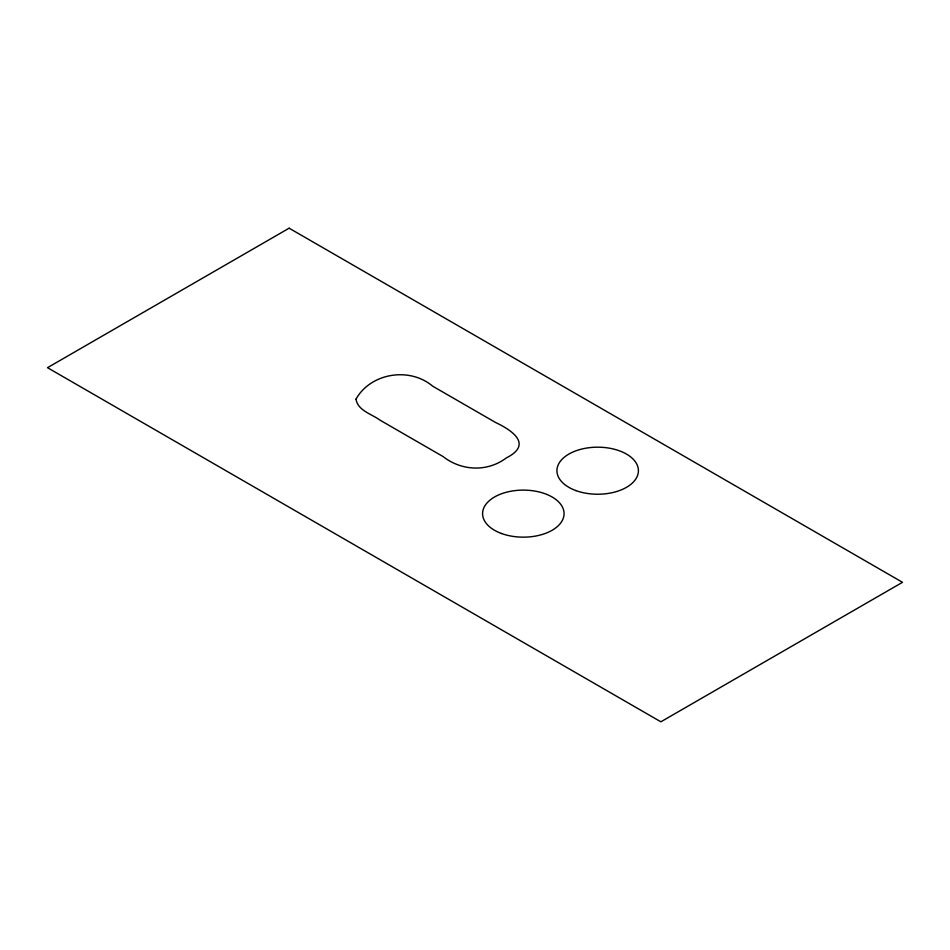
<?xml version="1.0" encoding="UTF-8"?>
<svg xmlns="http://www.w3.org/2000/svg" width="950" height="950" viewBox="0 0 950 950"><rect width="100%" height="100%" fill="white"/><g stroke="black" fill="none" stroke-linecap="round" stroke-linejoin="round"><path stroke-width="1.43" d="M356.024 399.119C357.628 410.637 371.937 414.093 380.071 420.185L443.009 456.522C461.498 471.034 487.362 472.245 506.362 457.9C532.879 444.553 512.525 430.492 495.591 422.501L432.642 386.163C409.509 366.581 370.583 373.006 356.024 399.119M289.132 228.19L47.5 367.686L660.867 721.81L902.5 582.314L289.132 228.19M575.807 490.556A40.743 23.524 0 0 0 638.376 471.723A40.743 23.524 0 0 0 578.835 449.849A40.743 23.524 0 0 0 575.807 490.556M501.457 533.484A40.743 23.524 0 0 0 564.027 514.639A40.743 23.524 0 0 0 504.486 492.777A40.743 23.524 0 0 0 501.457 533.484"/></g></svg>
